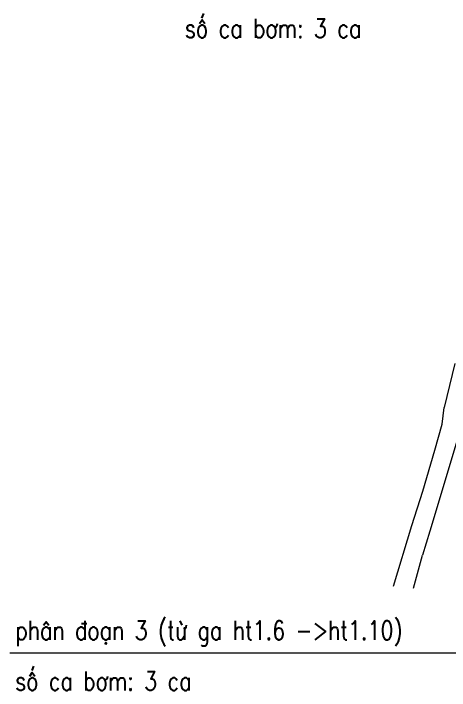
# Model space of a CAD drawing. Header units: metres. Extents: x -225 to 1156, y -96 to 896.
# Drawn here: x 782.6 to 828.7, y 16.8 to 88.3 of the extents above; entities that cross this region are included whole.
import ezdxf

# ---------------------------------------------------------------- set-up
doc = ezdxf.new("R2010")
doc.units = ezdxf.units.M
doc.header["$MEASUREMENT"] = 0
for name, color, linetype, lineweight in [('LC Net dam 1', 30, 'Continuous', 30), ('LC Net thay', 7, 'Continuous', 25), ('LC Text1', 3, 'Continuous', 20), ('Level 22', 7, 'Continuous', 0)]:
    doc.layers.add(name, color=color, linetype=linetype, lineweight=lineweight)
doc.styles.add('LC 3', font='vnsimli.shx', dxfattribs={"width": 0.75})
doc.dimstyles.get("Standard").update_dxf_attribs({"dimtxt": 0.18, "dimasz": 0.18, "dimexe": 0.18, "dimexo": 0.0625, "dimgap": 0.09, "dimtad": 0, "dimtih": 1, "dimtoh": 1, "dimdec": 4, "dimzin": 0, "dimdsep": 46, "dimtxsty": 'Standard', "dimcen": 0.09, "dimadec": 0, "dimazin": 0, "dimtfac": 1, "dimtdec": 4, "dimtofl": 0, "dimtmove": 0, "dimatfit": 3, "dimfxl": 1, "dimtolj": 1, "dimtzin": 0, "dimarcsym": 0})

# ---------------------------------------------------------------- blocks, each defined once
blk = doc.blocks.new('NENHIENTRANG')
at = {"layer": 'Level 22', "color": 2, "linetype": 'Continuous', "lineweight": 0}
for p, q in [((-105.375, -38.535), (-106.515, -43.185)), ((-106.705, -44.955), (-106.515, -43.185)), ((-107.485, -47.705), (-106.705, -44.955)), ((-104.735, -45.335), (-106.835, -52.285)), ((-108.765, -52.035), (-107.485, -47.705)), ((-109.935, -55.685), (-108.765, -52.035)), ((-106.835, -52.285), (-108.025, -56.275)), ((-111.855, -62.095), (-109.935, -55.685)), ((-108.025, -56.275), (-108.805, -58.795)), ((-109.765, -62.305), (-108.805, -58.795))]:
    blk.add_line(p, q, dxfattribs=at)

msp = doc.modelspace()

# ---------------------------------------------------------------- block references
at = {"layer": 'LC Net dam 1', "linetype": 'Continuous', "lineweight": 0}
msp.add_blockref('NENHIENTRANG', (934.683, 89.868), dxfattribs=at)

# ---------------------------------------------------------------- texts
at = {"layer": 'LC Text1', "color": 3, "style": 'LC 3', "width": 0.8}
for s, p in [('sè ca b¬m: 3 ca', (800.767, 85.751)), ('ph©n ®o¹n 3 (tõ ga ht1.6 ->ht1.10)', (782.84, 22.125)), ('sè ca b¬m: 3 ca', (782.818, 16.76))]:
    msp.add_text(s, height=2.00001, rotation=0, dxfattribs=at).set_placement(p)

# ---------------------------------------------------------------- leaders
at = {"layer": 'LC Net thay', "linetype": 'Continuous'}
msp.add_leader([(860.088, 31.486), (830.332, 20.718), (782.268, 20.718)], dimstyle='Standard', override={"dimtxt": 0.5, "dimasz": 1.5, "dimgap": 0.09, "dimtad": 0, "dimdec": 2, "dimdsep": 0, "dimtdec": 2, "dimtix": 1, "dimlwd": 0, "dimlwe": 0}, dxfattribs=at)

doc.saveas('drawing.dxf')
